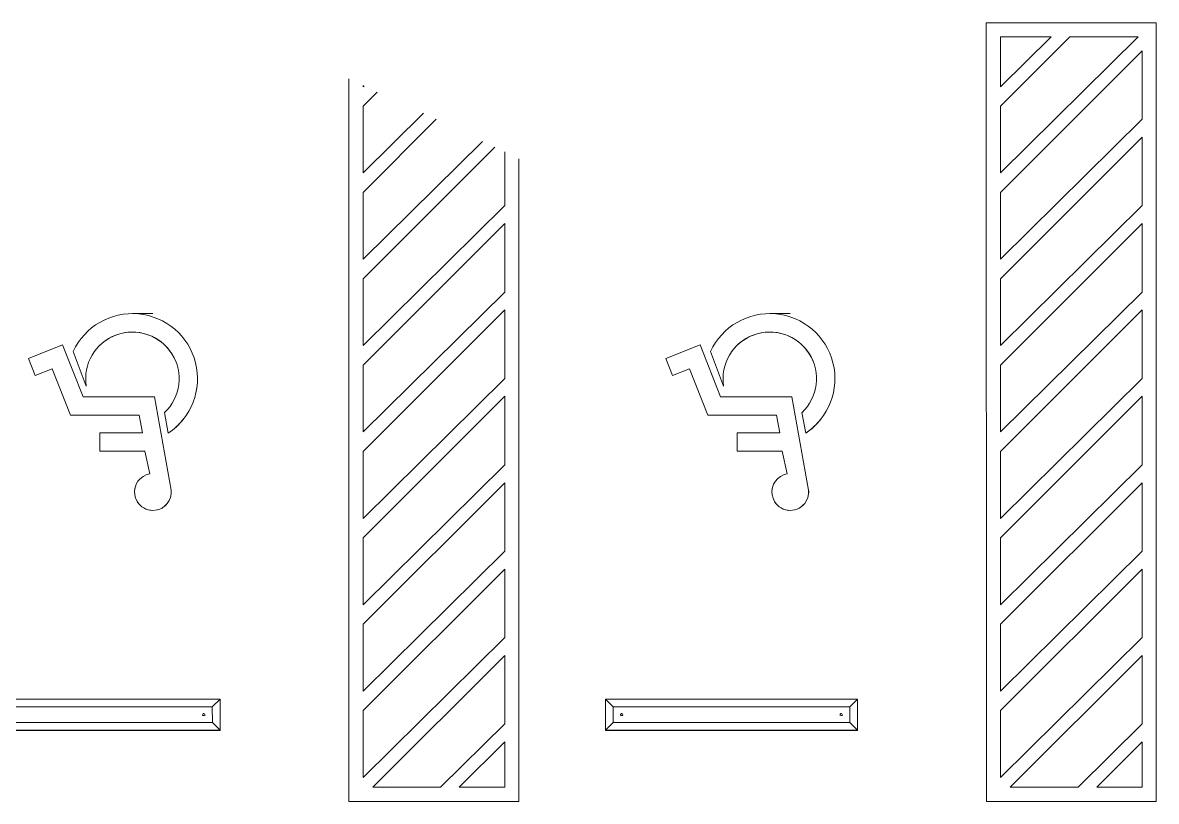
# Model space of a CAD drawing. Header units: metres. Extents: x -55 to 263, y -124 to 62.
# Drawn here: x 2.04 to 10.05, y 20.34 to 25.84 of the extents above; entities that cross this region are included whole.
import ezdxf

# ---------------------------------------------------------------- set-up
doc = ezdxf.new("R2010")
doc.units = ezdxf.units.M
for name, color, linetype, lineweight in [('0-1', 7, 'Continuous', 5), ('45ESTAC-1', 53, 'Continuous', 5), ('70LINEA-1', 254, 'Continuous', 5)]:
    doc.layers.add(name, color=color, linetype=linetype, lineweight=lineweight)

# ---------------------------------------------------------------- blocks, each defined once
blk = doc.blocks.new('Parking Lot - Handicap - Handicap-7310902-A1 _ A250')
at = {"layer": '70LINEA-1'}
for p, q in [((4.3455, 25.442), (4.3458, 20.34)), ((4.4455, 25.3853), (4.4455, 25.395)), ((4.4521, 25.3919), (4.4455, 25.3853)), ((4.4455, 25.2499), (4.5442, 25.3486)), ((4.4456, 24.7781), (4.4455, 25.2499)), ((4.8726, 25.2002), (4.4456, 24.7781)), ((4.4456, 24.64), (4.9623, 25.1567)), ((5.2881, 25.001), (4.4456, 24.1682)), ((4.4456, 24.0301), (5.375, 24.9595)), ((5.4456, 24.9258), (5.4456, 24.5467)), ((5.5458, 20.34), (5.5456, 24.8769)), ((4.4456, 24.1682), (4.4456, 24.64)), ((5.4456, 24.5467), (4.4456, 23.5583)), ((4.4456, 23.4203), (5.4456, 24.4201)), ((5.4456, 24.4201), (5.4456, 23.9368)), ((4.4456, 23.5583), (4.4456, 24.0301)), ((5.4456, 23.9368), (4.4457, 22.9484)), ((2.8166, 23.7844), (2.9617, 23.7844)), ((4.4457, 22.8104), (5.4456, 23.8102)), ((5.4456, 23.8102), (5.4456, 23.3269)), ((2.3243, 23.5633), (2.0823, 23.4682)), ((2.4686, 23.1964), (2.3243, 23.5633)), ((2.0823, 23.4682), (2.1299, 23.3472)), ((2.3986, 23.5166), (2.4911, 23.2729)), ((2.1299, 23.3472), (2.2509, 23.3948)), ((2.2509, 23.3947), (2.1299, 23.3472)), ((2.2509, 23.3948), (2.3797, 23.0672)), ((4.4457, 22.9484), (4.4456, 23.4203)), ((5.4456, 23.3269), (4.4457, 22.3385)), ((3.2724, 23.2612), (3.2724, 23.2613)), ((2.9727, 23.1964), (2.4686, 23.1964)), ((3.091, 22.5371), (2.9727, 23.1964)), ((4.4457, 22.2005), (5.4456, 23.2003)), ((5.4456, 23.2003), (5.4457, 22.717)), ((2.3797, 23.0672), (2.8649, 23.0672)), ((2.8649, 23.0671), (2.3797, 23.0671)), ((2.8649, 23.0672), (2.8871, 22.943)), ((3.0442, 23.086), (3.0705, 22.9409)), ((2.8871, 22.943), (2.5871, 22.943)), ((2.5871, 22.943), (2.5871, 22.8138)), ((2.5871, 22.8138), (2.9041, 22.8138)), ((2.9041, 22.8137), (2.5871, 22.8137)), ((2.9041, 22.8138), (2.9391, 22.6522)), ((4.4457, 22.3385), (4.4457, 22.8104)), ((5.4457, 22.717), (4.4457, 21.7286)), ((4.4457, 21.5906), (5.4457, 22.5904)), ((5.4457, 22.5904), (5.4457, 22.1071)), ((2.8332, 22.5423), (2.8332, 22.5422)), ((3.0903, 22.5065), (3.0904, 22.5066)), ((4.4457, 21.7286), (4.4457, 22.2005)), ((5.4457, 22.1071), (4.4457, 21.1187)), ((4.4458, 20.9807), (5.4457, 21.9805)), ((5.4457, 21.9805), (5.4457, 21.4973)), ((4.4457, 21.1187), (4.4457, 21.5906)), ((5.4457, 21.4973), (4.4458, 20.5088)), ((4.515, 20.44), (5.4457, 21.3706)), ((5.4457, 21.3706), (5.4458, 20.8874)), ((1.6558, 21.0599), (1.656, 21.0619)), ((1.6558, 20.8399), (1.6558, 21.0599)), ((1.656, 21.0619), (3.436, 21.0619)), ((1.6561, 20.842), (1.656, 21.0619)), ((1.7112, 21.0077), (1.656, 21.0619)), ((3.3811, 21.0077), (3.436, 21.0619)), ((3.436, 21.0619), (3.436, 20.842)), ((1.7112, 21.0077), (1.7112, 20.8977)), ((3.3811, 21.0077), (1.7112, 21.0077)), ((3.3812, 20.8977), (3.3811, 21.0077)), ((4.4458, 20.5088), (4.4458, 20.9807)), ((1.6561, 20.842), (1.7112, 20.8977)), ((1.7112, 20.8977), (3.3812, 20.8977)), ((1.7637, 20.9537), (1.7627, 20.9462)), ((1.7775, 20.9441), (1.7786, 20.9517)), ((3.3137, 20.9537), (3.3127, 20.9462)), ((3.3275, 20.9441), (3.3286, 20.9517)), ((3.3812, 20.8977), (3.436, 20.842)), ((1.6561, 20.842), (1.6558, 20.8399)), ((3.4358, 20.8399), (1.6558, 20.8399)), ((3.436, 20.842), (1.6561, 20.842)), ((3.4358, 20.8399), (3.436, 20.842)), ((5.4458, 20.8874), (4.9932, 20.44)), ((5.125, 20.44), (5.4458, 20.7607)), ((5.4458, 20.7607), (5.4458, 20.44)), ((4.9932, 20.44), (4.515, 20.44)), ((5.4458, 20.44), (5.125, 20.44)), ((4.3458, 20.34), (5.5458, 20.34))]:
    blk.add_line(p, q, dxfattribs=at)
for centre, major_axis, start_param, end_param in [((2.8167, 23.3245), (-0.4557, 0.0632), 2.292988, 5.990468), ((2.8167, 23.3244), (-0.3266, 0.0453), 3.644117, 5.195077), ((2.8167, 23.3245), (-0.3266, 0.0453), 2.470456, 6.57827), ((2.8167, 23.3244), (-0.3266, 0.0453), 5.208999, 5.795829), ((2.8167, 23.3244), (-0.4557, 0.0632), 3.096788, 3.257548), ((2.8167, 23.3244), (-0.4557, 0.0632), 2.292988, 2.614508), ((2.9618, 22.5244), (-0.1286, 0.0178), 5.025718, 9.660144), ((2.9618, 22.5243), (-0.1286, 0.0178), 6.055591, 6.283185), ((2.9618, 22.5243), (-0.1286, 0.0178), 3.141593, 3.376959), ((2.9618, 22.5243), (-0.1286, 0.0178), 0.54481, 2.604554), ((1.7712, 20.9527), (-0.00743, 0.00103), 4.850282, 7.991875), ((1.7712, 20.9527), (-0.00743, 0.00103), 1.70869, 4.850282), ((3.3211, 20.9527), (-0.00743, 0.00103), 4.850282, 7.991875), ((3.3211, 20.9527), (-0.00743, 0.00103), 1.70869, 4.850282)]:
    blk.add_ellipse(centre, major_axis=major_axis, ratio=0.999818, start_param=start_param, end_param=end_param, dxfattribs=at)
blk = doc.blocks.new('Parking Lot - Handicap - Handicap-V199-A1 _ A250')
at = {"layer": '70LINEA-1'}
for p, q in [((10.0455, 25.839), (8.8455, 25.839)), ((8.8455, 25.839), (8.8458, 20.34)), ((10.0458, 20.34), (10.0455, 25.839)), ((8.9455, 25.2499), (9.4347, 25.7391)), ((8.9455, 25.3853), (8.9455, 25.7391)), ((8.9455, 25.7391), (9.3034, 25.7391)), ((9.3034, 25.7391), (8.9455, 25.3853)), ((9.9178, 25.7391), (8.9456, 24.7781)), ((9.4347, 25.7391), (9.9178, 25.7391)), ((8.9456, 24.64), (9.9455, 25.6399)), ((9.9455, 25.6399), (9.9455, 25.1566)), ((8.9456, 24.7781), (8.9455, 25.2499)), ((9.9455, 25.1566), (8.9456, 24.1682)), ((8.9456, 24.0301), (9.9456, 25.03)), ((9.9456, 25.03), (9.9456, 24.5467)), ((8.9456, 24.1682), (8.9456, 24.64)), ((9.9456, 24.5467), (8.9456, 23.5583)), ((8.9456, 23.4203), (9.9456, 24.4201)), ((9.9456, 24.4201), (9.9456, 23.9368)), ((8.9456, 23.5583), (8.9456, 24.0301)), ((9.9456, 23.9368), (8.9457, 22.9484)), ((7.3166, 23.7844), (7.4617, 23.7844)), ((8.9457, 22.8104), (9.9456, 23.8102)), ((9.9456, 23.8102), (9.9456, 23.3269)), ((6.8243, 23.5633), (6.5823, 23.4682)), ((6.9686, 23.1964), (6.8243, 23.5633)), ((6.5823, 23.4682), (6.6299, 23.3472)), ((6.8986, 23.5166), (6.9911, 23.2729)), ((6.6299, 23.3472), (6.7509, 23.3948)), ((6.7509, 23.3947), (6.6299, 23.3472)), ((6.7509, 23.3948), (6.8797, 23.0672)), ((8.9457, 22.9484), (8.9456, 23.4203)), ((9.9456, 23.3269), (8.9457, 22.3385)), ((7.7724, 23.2612), (7.7724, 23.2613)), ((7.4727, 23.1964), (6.9686, 23.1964)), ((7.591, 22.5371), (7.4727, 23.1964)), ((8.9457, 22.2005), (9.9456, 23.2003)), ((9.9456, 23.2003), (9.9457, 22.717)), ((6.8797, 23.0672), (7.3649, 23.0672)), ((7.3649, 23.0671), (6.8797, 23.0671)), ((7.3649, 23.0672), (7.3871, 22.943)), ((7.5442, 23.086), (7.5705, 22.9409)), ((7.3871, 22.943), (7.0871, 22.943)), ((7.0871, 22.943), (7.0871, 22.8138)), ((7.0871, 22.8138), (7.4041, 22.8138)), ((7.4041, 22.8137), (7.0871, 22.8137)), ((7.4041, 22.8138), (7.4391, 22.6522)), ((8.9457, 22.3385), (8.9457, 22.8104)), ((9.9457, 22.717), (8.9457, 21.7286)), ((8.9457, 21.5906), (9.9457, 22.5904)), ((9.9457, 22.5904), (9.9457, 22.1071)), ((7.3332, 22.5423), (7.3332, 22.5422)), ((7.5903, 22.5065), (7.5904, 22.5066)), ((8.9457, 21.7286), (8.9457, 22.2005)), ((9.9457, 22.1071), (8.9457, 21.1187)), ((8.9458, 20.9807), (9.9457, 21.9805)), ((9.9457, 21.9805), (9.9457, 21.4973)), ((8.9457, 21.1187), (8.9457, 21.5906)), ((9.9457, 21.4973), (8.9458, 20.5088)), ((9.015, 20.44), (9.9457, 21.3706)), ((9.9457, 21.3706), (9.9458, 20.8874)), ((6.1558, 21.0599), (6.156, 21.0619)), ((6.1558, 20.8399), (6.1558, 21.0599)), ((6.156, 21.0619), (7.936, 21.0619)), ((6.1561, 20.842), (6.156, 21.0619)), ((6.2112, 21.0077), (6.156, 21.0619)), ((7.8811, 21.0077), (7.936, 21.0619)), ((7.936, 21.0619), (7.936, 20.842)), ((6.2112, 21.0077), (6.2112, 20.8977)), ((7.8811, 21.0077), (6.2112, 21.0077)), ((7.8812, 20.8977), (7.8811, 21.0077)), ((8.9458, 20.5088), (8.9458, 20.9807)), ((6.1561, 20.842), (6.2112, 20.8977)), ((6.2112, 20.8977), (7.8812, 20.8977)), ((6.2637, 20.9537), (6.2627, 20.9462)), ((6.2775, 20.9441), (6.2786, 20.9517)), ((7.8137, 20.9537), (7.8127, 20.9462)), ((7.8275, 20.9441), (7.8286, 20.9517)), ((7.8812, 20.8977), (7.936, 20.842)), ((6.1561, 20.842), (6.1558, 20.8399)), ((7.9358, 20.8399), (6.1558, 20.8399)), ((7.936, 20.842), (6.1561, 20.842)), ((7.9358, 20.8399), (7.936, 20.842)), ((9.9458, 20.8874), (9.4932, 20.44)), ((9.625, 20.44), (9.9458, 20.7607)), ((9.9458, 20.7607), (9.9458, 20.44)), ((9.4932, 20.44), (9.015, 20.44)), ((9.9458, 20.44), (9.625, 20.44)), ((8.8458, 20.34), (10.0458, 20.34))]:
    blk.add_line(p, q, dxfattribs=at)
for centre, major_axis, start_param, end_param in [((7.3167, 23.3245), (-0.4557, 0.0632), 2.292988, 5.990468), ((7.3167, 23.3245), (-0.3266, 0.0453), 2.470456, 6.57827), ((7.3167, 23.3244), (-0.3266, 0.0453), 3.644117, 5.795829), ((7.3167, 23.3244), (-0.4557, 0.0632), 3.096788, 3.257548), ((7.3167, 23.3244), (-0.4557, 0.0632), 2.292988, 2.614508), ((7.4618, 22.5244), (-0.1286, 0.0178), 5.025718, 9.660144), ((7.4618, 22.5243), (-0.1286, 0.0178), 6.055591, 6.283185), ((7.4618, 22.5243), (-0.1286, 0.0178), 3.141593, 3.376959), ((7.4618, 22.5243), (-0.1286, 0.0178), 0.54481, 2.604554), ((6.2712, 20.9527), (-0.00743, 0.00103), 4.850282, 7.991875), ((6.2712, 20.9527), (-0.00743, 0.00103), 1.70869, 4.850282), ((7.8211, 20.9527), (-0.00743, 0.00103), 4.850282, 7.991875), ((7.8211, 20.9527), (-0.00743, 0.00103), 1.70869, 4.850282)]:
    blk.add_ellipse(centre, major_axis=major_axis, ratio=0.999818, start_param=start_param, end_param=end_param, dxfattribs=at)
blk = doc.blocks.new('22011_AR_rvt-1-A1 _ A250')
at = {"layer": '45ESTAC-1'}
for name in ['Parking Lot - Handicap - Handicap-V199-A1 _ A250', 'Parking Lot - Handicap - Handicap-7310902-A1 _ A250']:
    blk.add_blockref(name, (0, 0), dxfattribs=at)

msp = doc.modelspace()

# ---------------------------------------------------------------- block references
at = {"layer": '0-1'}
msp.add_blockref('22011_AR_rvt-1-A1 _ A250', (0, 0), dxfattribs=at)

doc.saveas('drawing.dxf')
